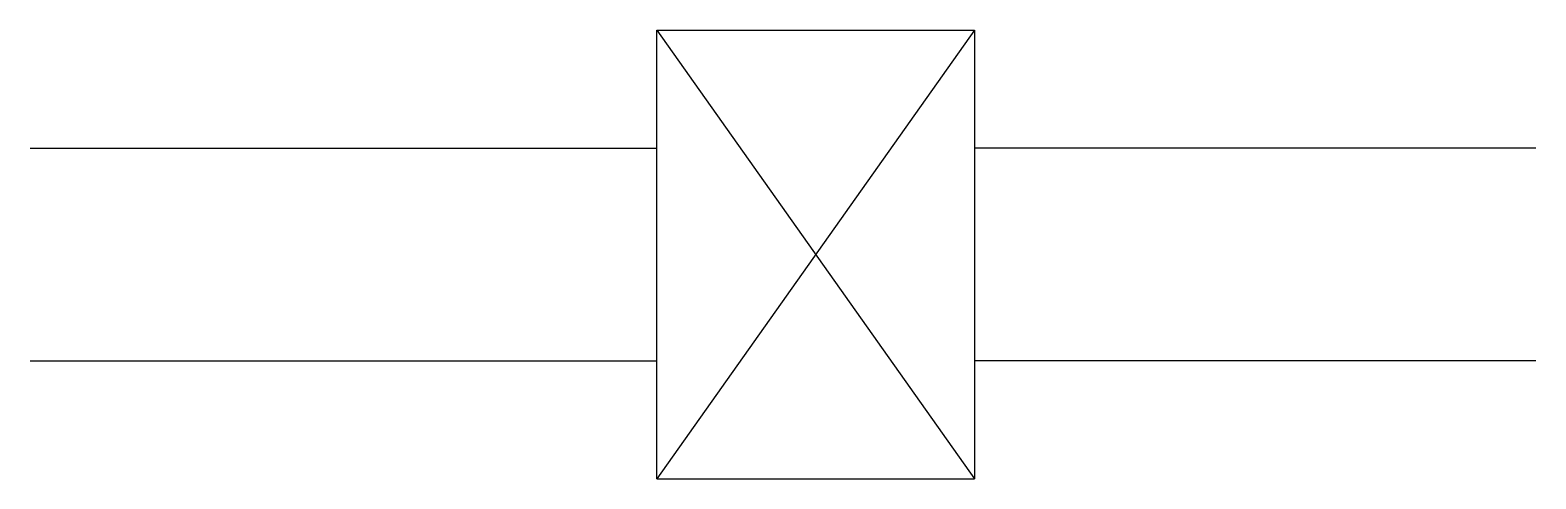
# Model space of a CAD drawing. Header units: metres. Extents: x -22122 to -22062.9, y -12368.7 to -12351.
import ezdxf

# ---------------------------------------------------------------- set-up
doc = ezdxf.new("R2010")
doc.units = ezdxf.units.M
doc.layers.add('1', color=7, linetype='Continuous')

msp = doc.modelspace()

# ---------------------------------------------------------------- linework, layer by layer
for p, q in [((-22097.43, -12368.66), (-22097.43, -12351.04)), ((-22084.95, -12351.04), (-22084.95, -12368.66))]:
    msp.add_line(p, q)
at = {"layer": '1'}
for p, q in [((-22084.95, -12351.04), (-22097.43, -12368.66)), ((-22097.43, -12351.04), (-22084.95, -12368.66)), ((-22097.43, -12351.04), (-22084.95, -12351.04)), ((-22122.04, -12355.67), (-22097.43, -12355.67)), ((-22062.91, -12355.67), (-22084.95, -12355.67)), ((-22122.04, -12364.03), (-22097.43, -12364.03)), ((-22062.91, -12364.03), (-22084.95, -12364.03)), ((-22097.43, -12368.66), (-22084.95, -12368.66))]:
    msp.add_line(p, q, dxfattribs=at)

doc.saveas('drawing.dxf')
